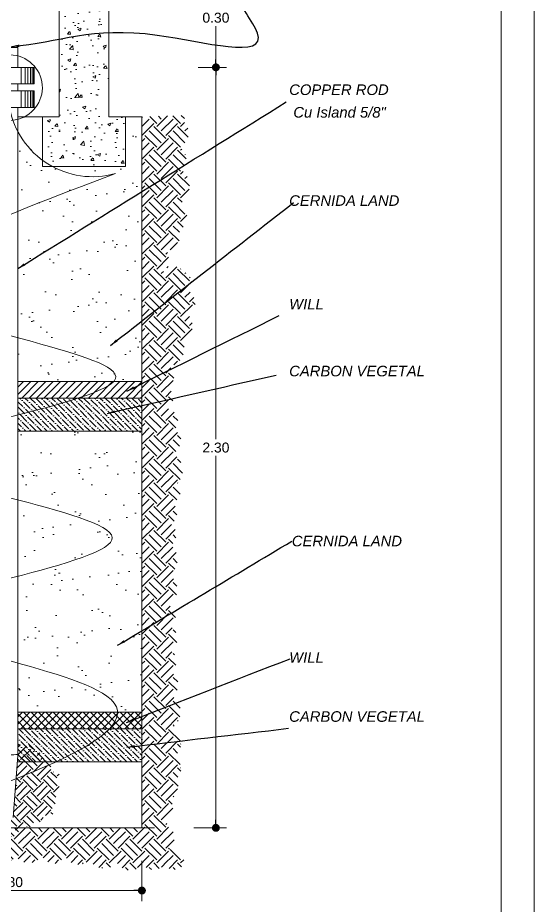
# Model space of a CAD drawing. Header units: millimetres. Extents: x 68 to 194, y 47 to 103.
# Drawn here: x 189.85 to 193.75, y 63.65 to 70.36 of the extents above; entities that cross this region are included whole.
import ezdxf

# ---------------------------------------------------------------- set-up
doc = ezdxf.new("R2010")
doc.units = ezdxf.units.MM
doc.linetypes.add('ACAD_ISO07W100', pattern=[3, 0, -3])
for name, color, linetype, lineweight in [('G_Achurados', 54, 'Continuous', 5), ('G_Complemento', 30, 'Continuous', 20), ('G_Texto', 122, 'Continuous', 20), ('IE_Alumbrado', 31, 'Continuous', 60)]:
    doc.layers.add(name, color=color, linetype=linetype, lineweight=lineweight)
doc.layers.add('G_Acotación', color=171, linetype='Continuous')
doc.styles.add('ARIAL', font='ariali.ttf', dxfattribs={"height": 0.12})
doc.styles.add('arial1', font='arial.ttf')
doc.dimstyles.new('VARIABLE', dxfattribs={"dimscale": 0.5, "dimtxt": 0.18, "dimasz": 0.12, "dimexe": 0.16, "dimexo": 0.1, "dimgap": 0.05, "dimtad": 1, "dimtih": 1, "dimtoh": 1, "dimlfac": -1, "dimzin": 1, "dimdsep": 46, "dimtxsty": 'ARIAL', "dimblk": 'DOT', "dimcen": 0.12, "dimclrd": 256, "dimclre": 256, "dimclrt": 7, "dimazin": 1, "dimtm": 1e-09, "dimtfac": 1, "dimtmove": 2, "dimatfit": 2, "dimfxl": 0, "dimtolj": 1, "dimlwd": 13, "dimlwe": 18, "dimarcsym": 0})

# ---------------------------------------------------------------- blocks, each defined once
blk = doc.blocks.new('_DOT')
at = {"color": 0, "linetype": 'ByBlock', "ltscale": 0.15}
blk.add_line((-0.5, 0), (-1, 0), dxfattribs=at)
at = {"color": 0, "linetype": 'ByBlock', "ltscale": 0.15, "const_width": 0.5}
blk.add_lwpolyline([(-0.25, 0, 1), (0.25, 0, 1)], format="xyb", close=True, dxfattribs=at)
blk = doc.blocks.new('*D796')
at = {"layer": 'Defpoints', "color": 0}
for p in [(188.7887946379023, 63.93458038589992), (190.7887946379023, 63.93458038589992), (190.7887946379023, 63.76071587316696)]:
    blk.add_point(p, dxfattribs=at)
at = {"layer": 'G_Acotación', "lineweight": 18}
for p, q in [((188.7887946379023, 63.88458038589992), (188.7887946379023, 63.68071587316696)), ((190.7887946379023, 63.88458038589992), (190.7887946379023, 63.68071587316696))]:
    blk.add_line(p, q, dxfattribs=at)
at = {"layer": 'G_Acotación', "lineweight": 13}
blk.add_line((188.8487946379023, 63.76071587316696), (190.7287946379023, 63.76071587316696), dxfattribs=at)
at = {"layer": 'G_Acotación', "lineweight": 13, "xscale": 0.06, "yscale": 0.06, "zscale": 0.06, "rotation": 180}
blk.add_blockref('_DOT', (188.7887946379023, 63.76071587316696), dxfattribs=at)
at = {"layer": 'G_Acotación', "lineweight": 13, "xscale": 0.06, "yscale": 0.06, "zscale": 0.06}
blk.add_blockref('_DOT', (190.7887946379023, 63.76071587316696), dxfattribs=at)
at = {"layer": 'G_Acotación', "color": 7, "lineweight": 5, "insert": (189.7887946379023, 63.82400884724608), "char_height": 0.075, "attachment_point": 5, "style": 'arial1'}
blk.add_mtext('\\A1;0.80', dxfattribs=at)
blk = doc.blocks.new('*D807')
at = {"layer": 'Defpoints', "color": 0}
for p in [(191.1637946379024, 69.98458038589968), (191.1308064157161, 64.2345803858999), (191.3478181935303, 64.2345803858999)]:
    blk.add_point(p, dxfattribs=at)
at = {"layer": 'G_Acotación', "lineweight": 18}
for p, q in [((191.2137946379025, 69.98458038589968), (191.4278181935303, 69.98458038589968)), ((191.1808064157161, 64.2345803858999), (191.4278181935303, 64.2345803858999))]:
    blk.add_line(p, q, dxfattribs=at)
at = {"layer": 'G_Acotación', "lineweight": 13}
for p, q in [((191.3478181935303, 69.92458038589967), (191.3478181935303, 67.17289893978793)), ((191.3478181935303, 64.2945803858999), (191.3478181935303, 67.04626183201165))]:
    blk.add_line(p, q, dxfattribs=at)
at = {"layer": 'G_Acotación', "lineweight": 13, "xscale": 0.06, "yscale": 0.06, "zscale": 0.06}
for p, rotation in [((191.3478181935303, 69.98458038589968), 90), ((191.3478181935303, 64.2345803858999), 270)]:
    blk.add_blockref('_DOT', p, dxfattribs=dict(at, rotation=rotation))
at = {"layer": 'G_Acotación', "color": 7, "lineweight": 5, "insert": (191.3478181935303, 67.10958038589972), "char_height": 0.075, "attachment_point": 5, "style": 'arial1'}
blk.add_mtext('\\A1;2.30', dxfattribs=at)
blk = doc.blocks.new('*D808')
at = {"layer": 'Defpoints', "color": 0}
for p in [(191.1637946379024, 70.7345803858999), (191.1637946379024, 69.98458038589968), (191.3478181935303, 69.98458038589968)]:
    blk.add_point(p, dxfattribs=at)
at = {"layer": 'G_Acotación', "lineweight": 18}
for p, q in [((191.2137946379024, 70.7345803858999), (191.4278181935303, 70.7345803858999)), ((191.2137946379025, 69.98458038589968), (191.4278181935303, 69.98458038589968))]:
    blk.add_line(p, q, dxfattribs=at)
at = {"layer": 'G_Acotación', "lineweight": 13}
for p, q in [((191.3478181935303, 70.6745803858999), (191.3478181935303, 70.42289893978793)), ((191.3478181935303, 70.04458038589968), (191.3478181935303, 70.29626183201165))]:
    blk.add_line(p, q, dxfattribs=at)
at = {"layer": 'G_Acotación', "lineweight": 13, "xscale": 0.06, "yscale": 0.06, "zscale": 0.06}
for p, rotation in [((191.3478181935303, 70.7345803858999), 90), ((191.3478181935303, 69.98458038589968), 270)]:
    blk.add_blockref('_DOT', p, dxfattribs=dict(at, rotation=rotation))
at = {"layer": 'G_Acotación', "color": 7, "lineweight": 5, "insert": (191.3478181935303, 70.35958038589972), "char_height": 0.075, "attachment_point": 5, "style": 'arial1'}
blk.add_mtext('\\A1;0.30', dxfattribs=at)

msp = doc.modelspace()

# ---------------------------------------------------------------- hatches: boundary and pattern name
at = {"layer": 'G_Achurados', "lineweight": 5}
h = msp.add_hatch(dxfattribs=at)
h.set_pattern_fill('AR-CONC', color=256, scale=0.00125, style=0)
h.set_pattern_definition([(49.99999999999999, (12.50045588590091, -381.3280940613632), (0.227730836245005, -0.01992385692362886), [0.0238125, -0.2619375]), (355, (12.50045588590091, -381.3280940613632), (-0.04405353246958374, 0.238820803602725), [0.01905, -0.20955]), (100.4509999999999, (12.51943338590102, -381.3297543738632), (0.183678127082449, 0.2188958597753649), [0.02023750000000001, -0.2226125]), (46.18420000000001, (12.50045588590091, -381.2645940613632), (0.3388488011151624, -0.05255290991590894), [0.03571875, -0.39290625]), (96.63559999999991, (12.52869326090102, -381.2689734363633), (0.2967552930827965, 0.3092819448625616), [0.03035624999999973, -0.3339187499999956]), (351.184, (12.50045588590091, -381.2645940613632), (0.2967557572674174, 0.3092813973257471), [0.02857499999999999, -0.3143249999999999]), (21, (12.53220588590101, -381.2804690613632), (0.1895185997942291, -0.1278318981459531), [0.0238125, -0.2619375]), (326, (12.53220588590101, -381.2804690613632), (0.07725253543455884, 0.2302349576528991), [0.01905, -0.20955]), (71.45140000000002, (12.54799901090108, -381.2911216863632), (0.2667706134626556, 0.1024035721450718), [0.02023749999999993, -0.2226124999999994]), (37.49999999999999, (12.50045588590091, -381.3280940613632), (0.003860754063239771, 0.1056937985914414), [0, -0.20701, 0, -0.212725, 0, -0.21034375]), (7.499999999999999, (12.50045588590091, -381.3280940613632), (0.08352457813788218, 0.1252257185226494), [0, -0.1212849999999999, 0, -0.2022474999999999, 0, -0.08016874999999996]), (327.4999999999999, (12.42965338590101, -381.3280940613632), (0.1694882439585892, -0.007160929990841823), [0, -0.079375, 0, -0.24765, 0, -0.3286125]), (317.4999999999999, (12.3979033859009, -381.3280940613632), (0.1851614767325226, 0.03178311379166627), [0, -0.1031875, 0, -0.164465, 0, -0.2333625])])
h.paths.add_polyline_path([(190.5387946379024, 70.48458038589987), (190.1637946379024, 70.48458038589987), (190.1637946379024, 69.60958038589987), (190.0387946379024, 69.60958038589987), (190.0387946379023, 69.23458038589987), (190.6637946379023, 69.23458038589987), (190.6637946379024, 69.60958038589987), (190.5387946379024, 69.60958038589987)])
h = msp.add_hatch(dxfattribs=at)
h.set_pattern_fill('AR-SAND', color=256, scale=0.00625, style=0)
h.set_pattern_definition([(37.49999999999999, (13.56295588590102, -381.3280940613632), (-0.01000019559990029, 0.305883273330839), [0, -0.2413, 0, -0.269875, 0, -0.25796875]), (7.499999999999999, (13.56295588590102, -381.3280940613632), (0.2809520519612517, 0.4480156878552214), [0, -0.1301749999999999, 0, -0.2174874999999999, 0, -0.08334374999999997]), (327.4999999999999, (13.36769338590101, -381.3280940613632), (0.4943702314009112, 0.0008982404240910569), [0, -0.079375, 0, -0.28575, 0, -0.3730625]), (317.4999999999999, (13.36769338590101, -381.3280940613632), (0.4772227827951858, 0.1393308270357601), [0, -0.0396875, 0, -0.187325, 0, -0.2143125])])
h.paths.add_polyline_path([(190.7887946379024, 69.60958038589987), (190.6012946379024, 69.60958038589987), (190.6012946379023, 69.23458038589987), (189.9762946379023, 69.23458038589987), (189.9762946379024, 69.60958038589987), (189.8512946379024, 69.60958038589987), (189.8512946379023, 69.23458038589987), (189.8512946379023, 67.60958038589987), (190.7887946379023, 67.60958038589987)])
h = msp.add_hatch(dxfattribs=at)
h.set_pattern_fill('ANSI31', color=256, scale=0.0125, style=0)
h.set_pattern_definition([(45, (13.56295588590091, -381.3280940613632), (-0.0280633003783411, 0.0280633003783411), [])])
h.paths.add_polyline_path([(190.7887946379021, 67.60958038589987), (189.8512946379023, 67.60958038589987), (189.8512946379023, 67.48458038589987), (190.7887946379023, 67.48458038589965)])
h = msp.add_hatch(dxfattribs=at)
h.set_pattern_fill('ANSI36', color=256, scale=0.009000000000000001, angle=90, style=0)
h.set_pattern_definition([(135, (114.456434712408, 77.91099934979806), (-0.0555653347491154, 0.01515418220430421), [0.07143750000000001, -0.0142875, 0, -0.0142875])])
h.paths.add_polyline_path([(190.7887946379023, 67.23458038589987), (190.7887946379023, 67.48458038589965), (189.8512946379023, 67.48458038589965), (189.8512946379023, 67.23458038589987)])
h = msp.add_hatch(dxfattribs=at)
h.set_pattern_fill('AR-SAND', color=256, scale=0.00625, style=0)
h.set_pattern_definition([(37.49999999999999, (13.56295588590091, -381.3280940613631), (-0.01000019559990029, 0.305883273330839), [0, -0.2413, 0, -0.269875, 0, -0.25796875]), (7.499999999999999, (13.56295588590091, -381.3280940613631), (0.2809520519612517, 0.4480156878552214), [0, -0.1301749999999999, 0, -0.2174874999999999, 0, -0.08334374999999997]), (327.4999999999999, (13.36769338590101, -381.3280940613631), (0.4943702314009112, 0.0008982404240910569), [0, -0.079375, 0, -0.28575, 0, -0.3730625]), (317.4999999999999, (13.36769338590101, -381.3280940613631), (0.4772227827951858, 0.1393308270357601), [0, -0.0396875, 0, -0.187325, 0, -0.2143125])])
h.paths.add_polyline_path([(190.7887946379023, 67.23458038589987), (189.8512946379023, 67.23458038589987), (189.8512946379024, 65.10958038589987), (190.7887946379024, 65.10958038589987)])
h = msp.add_hatch(dxfattribs=at)
h.set_pattern_fill('ANSI37', color=256, scale=0.0125, style=0)
h.set_pattern_definition([(45, (114.456434712408, 77.91099934979806), (-0.0280633003783411, 0.02806330037834111), []), (135, (114.456434712408, 77.91099934979806), (-0.02806330037834111, -0.0280633003783411), [])])
h.paths.add_polyline_path([(190.7887946379022, 65.10958038589987), (189.8512946379024, 65.10958038589987), (189.8512946379023, 64.9845803859001), (190.7887946379023, 64.98458038589965)])
h = msp.add_hatch(dxfattribs=at)
h.set_pattern_fill('ANSI36', color=256, scale=0.009, angle=90, style=0)
h.set_pattern_definition([(135, (114.456434712408, 77.91099934979806), (-0.05556533474911539, 0.01515418220430421), [0.0714375, -0.0142875, 0, -0.0142875])])
h.paths.add_polyline_path([(189.8512946379023, 64.98458038589965), (189.8512946379024, 64.73458038589987), (190.7887946379024, 64.73458038589987), (190.7887946379023, 64.98458038589965)])
at = {"layer": 'G_Complemento', "lineweight": 5, "ltscale": 4}
h = msp.add_hatch(dxfattribs=at)
h.set_pattern_fill('EARTH', color=256, scale=0.02, angle=45, style=0)
h.set_pattern_definition([(45, (114.456434712408, 77.91099934979806), (1.387778780781446e-17, 0.179605122421383), [0.127, -0.127]), (45, (114.422758751954, 77.94467531025211), (1.387778780781446e-17, 0.179605122421383), [0.127, -0.127]), (45, (114.3890827914999, 77.97835127070604), (1.387778780781446e-17, 0.179605122421383), [0.127, -0.127]), (135, (114.3890827914999, 78.00080191100878), (-0.179605122421383, 1.387778780781446e-17), [0.127, -0.127]), (135, (114.422758751954, 78.03447787146271), (-0.179605122421383, 1.387778780781446e-17), [0.127, -0.127]), (135, (114.456434712408, 78.06815383191665), (-0.179605122421383, 1.387778780781446e-17), [0.127, -0.127])])
edge = h.paths.add_edge_path()
edge.add_line((191.1269313176063, 69.62269515978355), (190.7887946379022, 69.60958038589976))
edge.add_line((190.7887946379024, 69.60958038589987), (190.7887946379024, 64.23458038589987))
edge.add_line((190.7887946379024, 64.23458038589987), (188.7887946379024, 64.23458038589987))
edge.add_line((188.7887946379024, 64.23458038589987), (188.7887946379024, 69.60958038589987))
edge.add_arc((188.7287758742159, 69.53914394113539), 0.09253942265588927, 49.56574484169681, 159.5657448416952)
edge.add_arc((188.6358777851308, 69.47541533421312), 0.0962358689647905, 86.31698371305343, 196.3169837130533)
edge.add_arc((188.5872160154683, 69.35975438585828), 0.09881097471993892, 116.2467283551349, 226.2467283551341)
edge.add_arc((188.6013837306789, 69.23609834316593), 0.09767214993085582, 147.6367442911273, 257.6367442911236)
edge.add_arc((188.6241691077719, 69.05206774196228), 0.09881105968849119, 116.2466658290926, 226.2466658290864)
edge.add_arc((188.5434952002088, 68.88034464575057), 0.1011054784540373, 82.9891758516929, 192.9891758516936)
edge.add_arc((188.5490450781312, 68.86629297590034), 0.1044291424941535, 184.7642662846693, 294.764266284669)
edge.add_arc((188.6488045420656, 68.69146872138262), 0.09766017332389466, 125.0000000000033, 234.9999999999968)
edge.add_arc((188.6654310605852, 68.5339428040912), 0.1062420317788916, 133.1367182898395, 243.1367182898391)
edge.add_arc((188.6383366863328, 68.34375852553532), 0.09767214993086129, 102.3632557088755, 212.3632557088763)
edge.add_arc((188.6481954635215, 68.26443854038652), 0.09623581621926225, 163.6830414302372, 273.6830414302416)
edge.add_arc((188.6543543608511, 68.0766768482691), 0.09172463701629639, 89.98563494378557, 199.9856349437864)
edge.add_arc((188.654354322095, 68.01397677876648), 0.09172458167662069, 160.0143892738638, 270.0143892738696)
edge.add_arc((188.6543543608512, 67.83052756584911), 0.09172463701629639, 89.98563494378557, 199.9856349437864)
edge.add_arc((188.5724393971191, 67.7012991787411), 0.09797211373028392, 92.50724692897988, 202.5072469289831)
edge.add_arc((188.575507278972, 67.5825855610527), 0.1239023957188419, 139.0474202751954, 249.0474202751917)
edge.add_arc((188.599533673478, 67.39550242760649), 0.0988110596884941, 133.7533341709136, 243.7533341709074)
edge.add_arc((188.6327868675475, 67.22319792991249), 0.1136836640824478, 132.6008974533947, 242.6008974533969)
edge.add_arc((188.6346368656112, 67.03180224872071), 0.1054409117146179, 120.9109924491209, 230.9109924491206)
edge.add_arc((188.5367273609845, 66.8637616859049), 0.09175062013936335, 69.96968538333145, 179.9696853833334)
edge.add_arc((188.3587759651755, 66.8951602373032), 0.09172458167662069, 340.0143892738638, 450.0143892738696)
edge.add_arc((188.4313950812907, 66.90935755331483), 0.1062419818043467, 133.1367872473657, 243.1367872473705)
edge.add_arc((188.4800568509531, 66.78138897607309), 0.1022079512537209, 161.0499465640239, 271.0499465640227)
edge.add_arc((188.5582717206646, 66.6226032489154), 0.09503204473830683, 143.4491987656171, 253.4491987656136)
edge.add_arc((188.6167691930296, 66.43552017081865), 0.1285916132277885, 131.7153782071263, 241.7153782071248)
edge.add_arc((188.6284780070377, 66.24475449078051), 0.1062420486932662, 133.1367820898006, 243.1367820898004)
edge.add_arc((188.6451045846946, 66.05767128878878), 0.1126847789903368, 124.9999999999989, 235.0000000000011)
edge.add_arc((188.6567902650795, 65.81704575111311), 0.1668031383871867, 117.2284456146675, 227.2284456146658)
edge.add_arc((188.6124603325198, 65.59614134273906), 0.120197115608129, 125.000000000002, 234.999999999998)
edge.add_arc((188.5995336734779, 65.41768309914718), 0.09766017332389466, 125.0000000000033, 234.9999999999968)
edge.add_arc((188.599533673478, 65.25768603789933), 0.09766017332389466, 125.0000000000033, 234.9999999999968)
edge.add_arc((188.599533673478, 65.0976889766516), 0.09766017332389466, 125.0000000000033, 234.9999999999968)
edge.add_arc((188.5995336347218, 64.9376919707532), 0.0976601057547491, 125.0000000000028, 234.9999999999972)
edge.add_arc((188.6186192298492, 64.76354620636116), 0.1204321047708163, 128.5793039763962, 238.5793039763915)
edge.add_arc((188.6161602511347, 64.57462173767155), 0.1051724423725389, 124.9999999999975, 235.0000000000025)
edge.add_arc((188.6260190670793, 64.42756216937283), 0.0929268185444117, 139.0474738851603, 249.0474738851564)
edge.add_arc((188.6469545827581, 64.25031519132548), 0.1054409117146179, 120.9109924491209, 230.9109924491206)
edge.add_arc((188.5515040180898, 64.06565465751405), 0.106823239134119, 74.26611346834868, 184.2661134683462)
edge.add_arc((188.5471951188237, 64.05591546686364), 0.102234084456754, 178.9952402731945, 288.9952402731937)
edge.add_arc((188.6623860778129, 64.02577672533161), 0.1055274694992826, 219.0822505003417, 329.0822505003422)
edge.add_arc((188.8305247291373, 64.04423803157064), 0.1063267491348123, 223.1234616016939, 333.1234616016945)
edge.add_arc((189.0029723184839, 64.06885289126703), 0.1063266212803432, 223.1234346561432, 333.1234346561428)
edge.add_arc((189.1901963895302, 64.08547280691332), 0.1127783121169003, 215.0000000000001, 324.9999999999999)
edge.add_arc((189.3749615593742, 64.08547280691332), 0.1127783121168836, 215.0000000000005, 324.9999999999995)
edge.add_arc((189.5474091099645, 64.0768479170591), 0.09774127553802228, 215.0000000000001, 324.9999999999999)
edge.add_arc((189.7321743777017, 64.0940977653132), 0.1278154682013867, 215.0000000000002, 324.9999999999998)
edge.add_arc((189.9354161232663, 64.08978528611314), 0.1202968901591519, 214.9999999999999, 325.0000000000001)
edge.add_arc((190.1306490509496, 64.07931906101552), 0.1130282393271297, 211.1890699447333, 321.1890699447327)
edge.add_arc((190.3092553234642, 64.06269914536924), 0.1055274646891554, 210.9177860930081, 320.9177860930084)
edge.add_arc((190.5044882899035, 64.0571754006248), 0.1286955116442663, 208.2956638943976, 318.295663894397)
edge.add_arc((190.703421136202, 64.03440168373126), 0.1205312282498458, 211.4266161427185, 321.4266161427196)
edge.add_arc((190.8777186461, 64.01531056877943), 0.09774127553802228, 215.0000000000001, 324.9999999999999)
edge.add_arc((191.0316897188631, 64.0109980895796), 0.0902226974957707, 215.0000000000003, 324.9999999999997)
edge.add_arc((191.0113861808095, 63.97581983440031), 0.09565598334286601, 350.0237981161605, 460.0237981161568)
edge.add_arc((190.9030089570993, 64.16169177084745), 0.1296860051770379, 315.0160951375552, 425.016095137556)
edge.add_arc((190.9159356161411, 64.37833224434334), 0.1075639930384242, 292.8955301361087, 402.8955301361125)
edge.add_arc((190.9676653267938, 64.54264185333645), 0.09503208255756936, 286.5507328863512, 396.5507328863479)
edge.add_arc((190.9775241427383, 64.68107646323537), 0.1054408443174771, 309.0890101689916, 419.0890101689966)
edge.add_arc((190.9479708285278, 64.8779958891715), 0.1354306508655654, 308.1824729166099, 418.1824729166087)
edge.add_arc((190.9375031094446, 65.10999646844729), 0.1427340578923691, 304.9999999999995, 415.0000000000005)
edge.add_arc((190.9485797704226, 65.31491090697918), 0.1129353959567613, 308.8172411383942, 418.8172411383915)
edge.add_arc((190.9510387491369, 65.49152788387309), 0.09766010575475491, 305.0000000000004, 414.9999999999997)
edge.add_arc((190.9424209118492, 65.66383238156718), 0.1126848465594766, 305.0000000000013, 414.9999999999987)
edge.add_arc((190.9448798518074, 65.83182445541078), 0.09794916267854399, 309.402354643128, 419.4023546431304)
edge.add_arc((190.9128676751507, 66.03305636054674), 0.1427340578923691, 304.9999999999995, 415.0000000000005)
edge.add_arc((190.923335394234, 66.26505693982253), 0.1354306508655646, 301.8175270833913, 411.8175270833901)
edge.add_arc((190.9510387491369, 66.45151014066093), 0.09766010575475491, 305.0000000000004, 414.9999999999997)
edge.add_arc((190.9571975689543, 66.61581962575914), 0.09794916267855897, 300.5976453568643, 410.5976453568579)
edge.add_arc((190.9861418046207, 66.7782878309632), 0.09292678953738366, 290.9525975948121, 400.9525975948082)
edge.add_arc((190.9602884477816, 66.93702508234489), 0.1370900723211903, 314.4700107062317, 424.4700107062304)
edge.add_arc((190.9627474856331, 67.16781432753064), 0.1211340689633799, 297.8691090663758, 407.8691090663756)
edge.add_arc((190.9615064682203, 67.30993147082526), 0.09767219592712313, 327.6368089941627, 437.636808994159)
edge.add_arc((190.926403276087, 67.48533718217467), 0.09766017332389466, 305.0000000000032, 414.9999999999968)
edge.add_arc((190.9325621346606, 67.64964672262235), 0.09794916267854369, 300.5976453568696, 410.597645356872)
edge.add_arc((190.9750651048867, 67.85829225206803), 0.13440680501406, 278.4159049168587, 388.4159049168582)
edge.add_arc((191.0532801112476, 68.03180801530661), 0.1166289693020359, 290.0567546737936, 400.0567546737959)
edge.add_arc((191.0779154476482, 68.19917010119306), 0.112684778990331, 305.000000000001, 414.999999999999)
edge.add_arc((191.0723656288626, 68.35238348393509), 0.09292678953738875, 319.0474024051885, 429.0474024051895)
edge.add_arc((191.0255308602898, 68.38310354520772), 0.09774127553802228, 35.00000000000008, 144.9999999999999)
edge.add_arc((190.9017680375798, 68.52778912673895), 0.09881105968847853, 296.246665829087, 406.2466658290895)
edge.add_arc((190.9676653267939, 68.70750718019698), 0.1083718631389315, 271.288013259998, 381.2880132599955)
edge.add_arc((191.0015504005948, 68.85577820648095), 0.127930579626693, 301.6307417291774, 411.6307417291819)
edge.add_arc((190.9904737008608, 69.08530757325465), 0.157758731127951, 304.9999999999985, 415.0000000000015)
edge.add_arc((191.0249448174759, 69.29453449098659), 0.09766017332389466, 305.0000000000032, 414.9999999999968)
edge.add_arc((191.0138681177419, 69.4834589596762), 0.127930579626693, 301.6307417291774, 411.6307417291819)
edge.add_arc((191.0329536741129, 69.6699121605146), 0.1051724423725418, 304.9999999999964, 333.3237650054101)
h = msp.add_hatch(dxfattribs=at)
h.set_pattern_fill('EARTH', color=44, scale=0.017, angle=45, style=0)
h.set_pattern_definition([(45, (114.456434712408, 78.18626684270507), (1.387778780781446e-17, 0.1526643540581756), [0.10795, -0.10795]), (45, (114.4278101460221, 78.214891409091), (1.387778780781446e-17, 0.1526643540581756), [0.10795, -0.10795]), (45, (114.3991855796362, 78.24351597547692), (1.387778780781446e-17, 0.1526643540581756), [0.10795, -0.10795]), (135, (114.3991855796362, 78.26259901973421), (-0.1526643540581756, 1.387778780781446e-17), [0.10795, -0.10795]), (135, (114.4278101460221, 78.29122358612003), (-0.1526643540581756, 1.387778780781446e-17), [0.10795, -0.10795]), (135, (114.456434712408, 78.31984815250607), (-0.1526643540581756, 1.387778780781446e-17), [0.10795, -0.10795])])
edge = h.paths.add_edge_path()
edge.add_arc((190.2062142106917, 64.47837808120309), 0.06892219352703931, 117.22846743338309, 227.2284674333826, ccw=False)
edge.add_arc((190.2051981171112, 64.59408057987511), 0.06239119029691097, 130.7153756270775, 240.715375627068, ccw=False)
edge.add_arc((190.1660100414672, 64.70852170438306), 0.06716811165974401, 158.7119909047911, 268.7119909047903, ccw=False)
edge.add_arc((190.0927235398421, 64.7934515632762), 0.06148255041873482, 170.0237747441983, 280.0237747442024, ccw=False)
edge.add_arc((190.017143956125, 64.8638860991326), 0.06164289949793159, 174.1091340428402, 284.109134042841, ccw=False)
edge.add_arc((189.9087429920696, 64.92212781706482), 0.07008593375278885, 214.9467756865046, 312.20598607998494, ccw=False)
edge.add_line((189.8512946379023, 64.8819815256613), (189.8512946379023, 64.78279834525674))
edge.add_line((189.8512946379023, 64.78279834525674), (189.8168639932416, 64.31279211435069))
edge.add_arc((189.7730821244593, 65.4752765660447), 1.163308623050786, 272.141156343798, 272.1568729251942, ccw=False)
edge.add_arc((189.7887946379024, 64.32989087485711), 0.03260162479021833, 210.4235931703807, 328.34234214477993, ccw=False)
edge.add_line((189.7606820865913, 64.31338177440452), (189.7262946379022, 64.78279834525628))
edge.add_line((189.7262946379023, 64.78279834525605), (189.7262946379023, 64.91582830557203))
edge.add_arc((189.7166153157632, 64.93175789653182), 0.01863977320726493, 214.9999999999453, 301.2841860596466, ccw=False)
edge.add_arc((189.6405323832166, 64.93712366175995), 0.06289823655946246, 235.20941016166802, 345.20941016167455, ccw=False)
edge.add_arc((189.5489289291715, 64.86006206825309), 0.0612346025015939, -85.48633833330831, 24.513661666722328, ccw=False)
edge.add_arc((189.5028708685295, 64.75885490581399), 0.06481894946819208, -71.71233551642098, 38.28766448358158, ccw=False)
edge.add_arc((189.4799676560379, 64.65180162291662), 0.06277671026142523, -63.53774371043568, 46.46225628955318, ccw=False)
edge.add_arc((189.4652115924609, 64.53457755632448), 0.07449727055730017, -54.99999999999852, 54.999999999997726, ccw=False)
edge.add_arc((189.477422919912, 64.41913533315014), 0.06239119029690862, -49.284624372937685, 60.71537562705191, ccw=False)
edge.add_arc((189.5089766301481, 64.31003993133692), 0.06247820155246348, -28.41591913480329, 81.58408086520438, ccw=False)
edge.add_arc((189.5703034012249, 64.2190036211384), 0.06163558906090322, -14.062159023511526, 95.93784097649791, ccw=False)
edge.add_arc((189.6809880310693, 64.16838992243183), 0.06213265702801478, 35.00000000000142, 144.999999999979, ccw=False)
edge.add_arc((189.7888857829448, 64.17169347086119), 0.06553392058598764, 40.435857895686524, 150.4358578956864, ccw=False)
edge.add_arc((189.8950030220736, 64.18618886244357), 0.06282649787676582, 43.52381671005759, 153.5238167100562, ccw=False)
edge.add_arc((190.0023878925486, 64.22026491356073), 0.06250932794463694, 61.54603096476268, 171.5460309647669, ccw=False)
edge.add_arc((190.0967971530559, 64.2754433292242), 0.06462690559810669, 70.19522461692628, 180.1952246169213, ccw=False)
edge.add_arc((190.1710996707493, 64.36776097437846), 0.06115112590667675, 101.01978589538493, 211.0197858953837, ccw=False)

# ---------------------------------------------------------------- linework, layer by layer
at = {"lineweight": 5}
for points in [[(193.7519420804565, 46.54702087896428), (193.7519420804565, 74.10285548066568), (152.7019420804473, 74.10285548066568), (152.7019420804473, 46.54702087896428)], [(193.5019420804565, 46.79702087896428), (193.5019420804565, 73.85285548066568), (152.9519420804473, 73.85285548066568), (152.9519420804473, 46.79702087896428)]]:
    msp.add_lwpolyline(points, close=True, dxfattribs=at)
at = {"layer": 'G_Achurados', "lineweight": 5}
for p, q in [((189.8512946379023, 67.60958038589987), (190.7887946379023, 67.60958038589987)), ((189.8512946379023, 67.48458038589965), (190.7887946379023, 67.48458038589965)), ((189.8512946379023, 67.23458038589987), (190.7887946379023, 67.23458038589987)), ((190.6637946379023, 67.23458038589987), (190.0387946379023, 67.23458038589987)), ((189.8512946379024, 65.10958038589987), (190.7887946379024, 65.10958038589987)), ((189.8512946379023, 64.98458038589965), (190.7887946379023, 64.98458038589965)), ((189.8512946379024, 64.73458038589987), (190.7887946379024, 64.73458038589987))]:
    msp.add_line(p, q, dxfattribs=at)
at = {"layer": 'G_Acotación', "linetype": 'ACAD_ISO07W100', "lineweight": 5, "ltscale": 4}
msp.add_line((190.7841078794873, 64.23458038589987), (191.1808064157163, 64.23458038589987), dxfattribs=at)
at = {"layer": 'G_Acotación', "linetype": 'ACAD_ISO07W100', "lineweight": 5, "ltscale": 6}
msp.add_line((190.7887946379024, 63.88458038589974), (190.7887946379024, 64.23458038589987), dxfattribs=at)
at = {"layer": 'G_Acotación', "lineweight": 5}
msp.add_arc((189.7893495817011, 69.83122977852179), 0.2477168090125446, 195.4481732825331, 173.9236033816066, dxfattribs=at)
at = {"layer": 'G_Complemento', "lineweight": 5}
for p, q in [((190.1637946379024, 70.48458038589987), (190.1637946379024, 69.60958038589987)), ((190.5387946379024, 70.48458038589987), (190.5387946379024, 69.60958038589987)), ((189.7262946379023, 70.13458038589974), (189.8512946379023, 70.13458038589974)), ((189.8512946379024, 69.98458038589965), (189.8512946379023, 70.13458038589974)), ((189.6012946379024, 69.98458038589965), (189.9762946379024, 69.98458038589965)), ((189.8776472358925, 69.98458038589965), (189.8776472358925, 69.85958038589987)), ((189.9062946379022, 69.98458038589965), (189.9062946379022, 69.85958038589987)), ((189.9282946379024, 69.98458038589965), (189.9282946379023, 69.85958038589987)), ((189.9462946379022, 69.98458038589962), (189.9462946379021, 69.85958038589985)), ((189.9612946379023, 69.98458038589962), (189.9612946379022, 69.85958038589985)), ((189.9712946379023, 69.98458038589965), (189.9712946379022, 69.85958038589987)), ((189.9762946379024, 69.98458038589965), (189.9762946379023, 69.85958038589987)), ((189.6012946379023, 69.85958038589987), (189.9762946379023, 69.85958038589987)), ((189.8512946379023, 69.80601327004487), (189.8512946379023, 69.85958038589987)), ((189.6012946379023, 69.80601327004487), (189.9762946379023, 69.80601327004487)), ((189.8776472358925, 69.80601327004487), (189.8776472358926, 69.6810132700451)), ((189.9062946379022, 69.80601327004487), (189.9062946379023, 69.6810132700451)), ((189.9282946379023, 69.80601327004487), (189.9282946379024, 69.6810132700451)), ((189.9462946379021, 69.80601327004484), (189.9462946379022, 69.68101327004507)), ((189.9612946379022, 69.80601327004484), (189.9612946379023, 69.68101327004507)), ((189.9712946379022, 69.80601327004487), (189.9712946379023, 69.6810132700451)), ((189.9762946379023, 69.80601327004487), (189.9762946379024, 69.6810132700451)), ((189.6012946379024, 69.6810132700451), (189.9762946379024, 69.6810132700451)), ((189.8512946379023, 64.78279834525651), (189.8512946379024, 69.6810132700451)), ((189.8512946379024, 69.60958038589987), (190.0387946379024, 69.60958038589987)), ((190.0387946379024, 69.60958038589987), (190.0387946379023, 69.23458038589987)), ((190.1637946379024, 69.60958038589987), (190.0387946379024, 69.60958038589987)), ((190.5387946379024, 69.60958038589987), (190.6637946379024, 69.60958038589987)), ((190.6637946379024, 69.60958038589987), (190.7887946379024, 69.60958038589987)), ((190.6637946379024, 69.60958038589987), (190.6637946379023, 69.23458038589987)), ((190.7887946379024, 64.23458038589987), (190.7887946379024, 69.60958038589987)), ((190.0387946379023, 69.23458038589987), (190.6637946379023, 69.23458038589987)), ((189.8512946379023, 64.78279834525628), (189.816907189213, 64.31338177440452)), ((190.7887946379024, 64.23458038589987), (188.7887946379024, 64.23458038589987))]:
    msp.add_line(p, q, dxfattribs=at)
msp.add_arc((189.7730821244599, 65.6815923269206), 0.8953086230507918, 266.9822534741792, 275.0443637246196, dxfattribs=at)
at = {"layer": 'IE_Alumbrado', "color": 230, "lineweight": 5}
msp.add_arc((190.4171107271584, 69.7967618657718), 0.6388887582598707, 190.4380184852947, 285.5882740666625, dxfattribs=at)
msp.add_spline([(190.5887946379023, 69.18137298041333), (189.0726121490229, 68.23101327004503), (190.5887946379023, 67.63101327004514), (189.0154097743706, 67.03101327004524), (190.5642731807389, 66.4310132700451), (188.9887946379021, 65.83101327004519), (190.5247791623274, 65.23101327004505), (188.7887946379024, 64.23458038589987)], degree=3, dxfattribs=at)

# ---------------------------------------------------------------- texts
at = {"layer": 'G_Complemento', "lineweight": 5, "style": 'ARIAL'}
for s, p in [('COPPER ROD', (191.9013127239914, 69.77546573241838)), (' Cu Island 5/8"', (191.9013127239914, 69.60466767924763))]:
    msp.add_text(s, height=0.08, dxfattribs=at).set_placement(p)
at = {"layer": 'G_Texto', "lineweight": 5, "char_height": 0.08, "attachment_point": 4, "style": 'ARIAL'}
for s, insert in [('CERNIDA LAND', (191.901203583473, 68.97674178527504)), ('WILL', (191.9012035834731, 68.19414329626429)), ('CARBON VEGETAL', (191.9012035834731, 67.6878688368009)), ('CERNIDA LAND', (191.9212378283117, 66.40256083452877)), ('WILL', (191.9012035834731, 65.5225869922534)), ('CARBON VEGETAL', (191.9012035834731, 65.07587421922003))]:
    msp.add_mtext(s, dxfattribs=dict(at, insert=insert))

# ---------------------------------------------------------------- dimensions: what is measured, and where the dimension line sits
at = {"layer": 'G_Acotación', "lineweight": 5}
for base, p1, p2, text, picture, middle in [((191.3478181935303, 69.98458038589968), (191.1637946379023, 70.73458038589987), (191.1637946379024, 69.98458038589965), '0.30', '*D808', (191.3478181935303, 70.35958038589972)), ((191.3478181935303, 64.2345803858999), (191.1637946379024, 69.98458038589965), (191.1308064157161, 64.23458038589987), '2.30', '*D807', (191.3478181935303, 67.10958038589972))]:
    dim = msp.add_linear_dim(base=base, p1=p1, p2=p2, angle=90, text=text, dimstyle='VARIABLE', override={"dimtxt": 0.15, "dimtxsty": 'arial1'}, dxfattribs=at)
    dim.commit()
    dim.dimension.update_dxf_attribs({"geometry": picture, "text_midpoint": middle})
dim = msp.add_linear_dim(base=(190.7887946379023, 63.76071587316696), p1=(188.7887946379023, 63.93458038589992), p2=(190.7887946379023, 63.93458038589992), text='0.80', dimstyle='VARIABLE', override={"dimtxt": 0.15, "dimgap": 0.05, "dimtxsty": 'arial1'}, dxfattribs=at)
dim.commit()
dim.dimension.update_dxf_attribs({"geometry": '*D796', "text_midpoint": (189.7887946379023, 63.82400884724608)})

# ---------------------------------------------------------------- leaders
at = {"layer": 'G_Acotación', "linetype": 'ACAD_ISO07W100', "lineweight": 5, "ltscale": 6, "path_type": 1}
msp.add_leader([(189.8037287942429, 70.14300736295351), (190.9053411963061, 70.22846052124859), (191.6611371255244, 70.24392724589515), (191.537300740627, 70.52232817883427), (191.846891800764, 70.56872835277395)], dimstyle='VARIABLE', override={"dimtad": 0}, dxfattribs=at)
at = {"layer": 'G_Acotación', "lineweight": 5, "ltscale": 6, "path_type": 1}
for points in [[(189.8512946379023, 68.4630211269351), (191.8791935871272, 69.72275978482716)], [(190.552039942623, 67.88229449702985), (191.9339592374206, 68.96235871676421)], [(190.6752467975268, 67.5369731094581), (191.826243179016, 68.10790242466018)], [(190.5266365833991, 67.36832299787827), (191.802935106029, 67.658111818842)], [(190.6051072557821, 65.61491266931225), (191.9212378283117, 66.40256083452877)], [(190.6724908755618, 65.03246159257182), (191.9087962266792, 65.51367821546214)]]:
    msp.add_leader(points, dimstyle='VARIABLE', override={"dimtad": 0}, dxfattribs=at)
msp.add_leader([(190.6758601314745, 64.84392251570793), (191.8963546250468, 64.98733218653283)], dimstyle='VARIABLE', dxfattribs=at)

doc.saveas('drawing.dxf')
